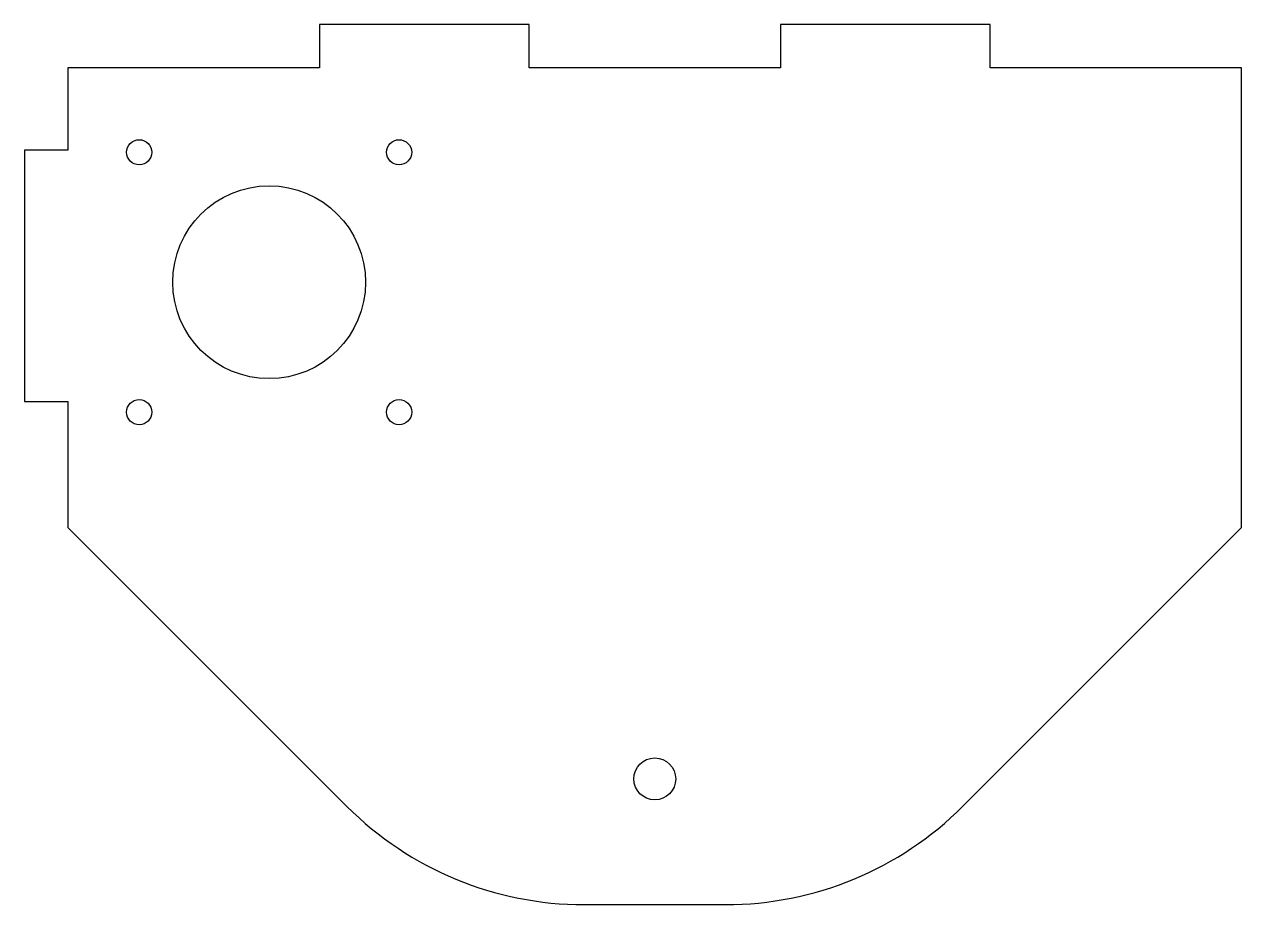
# Model space of a CAD drawing. Header units: millimetres. Extents: x -5 to 140, y -105 to 0.
import ezdxf

# ---------------------------------------------------------------- set-up
doc = ezdxf.new("R2010")
doc.units = ezdxf.units.MM

msp = doc.modelspace()

# ---------------------------------------------------------------- linework, layer by layer
msp.add_lwpolyline([(140, -60), (140, -5.2), (110, -5.2), (110, 0), (85, 0), (85, -5.2), (55, -5.2), (55, 0), (30, 0), (30, -5.2), (0, -5.2), (0, -15), (-5.2, -15), (-5.2, -45), (0, -45), (0, -60), (33.28, -93.28, 0.198912), (61.57, -105), (78.43, -105, 0.198912), (106.72, -93.28)], format="xyb", close=True)
for centre, radius in [((8.5, -15.26), 1.5), ((39.5, -15.26), 1.5), ((24, -30.76), 11.5), ((8.5, -46.26), 1.5), ((39.5, -46.26), 1.5), ((70, -90), 2.5)]:
    msp.add_circle(centre, radius)

doc.saveas('drawing.dxf')
